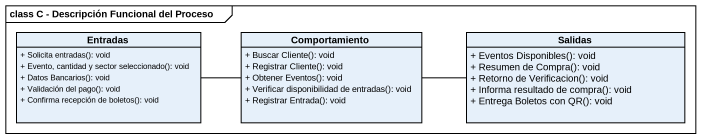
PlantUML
@startuml
mainframe class C - Descripción Funcional del Proceso
hide circle
hide empty members
skinparam classAttributeIconSize 0
class Entradas {
  + Solicita entradas(): void
  + Evento, cantidad y sector seleccionado(): void
  + Datos Bancarios(): void
  + Validación del pago(): void
  + Confirma recepción de boletos(): void
}
class Comportamiento {
  + Buscar Cliente(): void
  + Registrar Cliente(): void
  + Obtener Eventos(): void
  + Verificar disponibilidad de entradas(): void
  + Registrar Entrada(): void
}
class Salidas {
  + Eventos Disponibles(): void
  + Resumen de Compra(): void
  + Retorno de Verificacion(): void
  + Informa resultado de compra(): void
  + Entrega Boletos con QR(): void
}
Entradas -right- Comportamiento
Comportamiento -right- Salidas
@enduml
